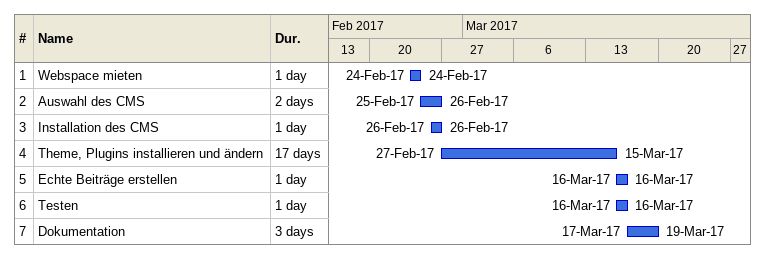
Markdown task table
| ID | Task | Duration | Start | Finish |
|---|---|---|---|---|
| 1 | Webspace mieten | 1d | 2017-02-24 | 2017-02-24 |
| 2 | Auswahl des CMS | 2d | 2017-02-25 | 2017-02-26 |
| 3 | Installation des CMS | 1d | 2017-02-26 | 2017-02-26 |
| 4 | Theme, Plugins installieren und ändern | 17d | 2017-02-27 | 2017-03-15 |
| 5 | Echte Beiträge erstellen | 1d | 2017-03-16 | 2017-03-16 |
| 6 | Testen | 1d | 2017-03-16 | 2017-03-16 |
| 7 | Dokumentation | 3d | 2017-03-17 | 2017-03-19 |
